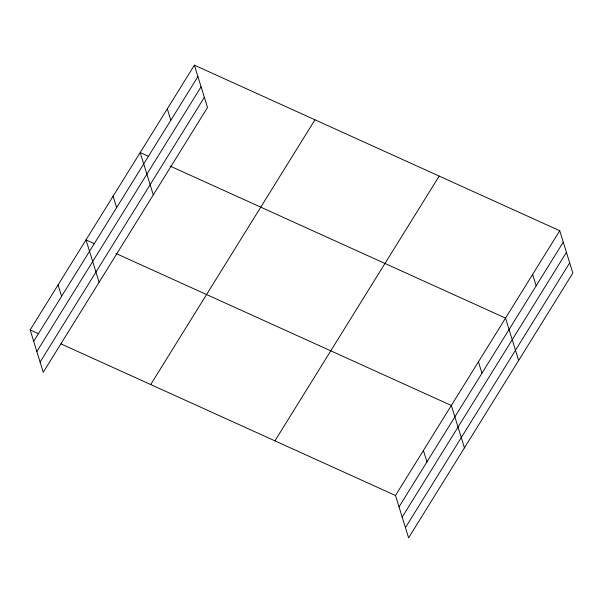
<?xml version="1.0" encoding="UTF-8"?>
<svg xmlns="http://www.w3.org/2000/svg" width="603" height="603" viewBox="0 0 603 603"><rect width="100%" height="100%" fill="white"/><g stroke="black" fill="none" stroke-linecap="round" stroke-linejoin="round"><path stroke-width="0.9" d="M194.4 65.162L207.507 107.507L43.258 372.27L30.15 329.916L194.4 65.162L559.742 230.73L572.85 273.084L408.6 537.838L395.493 495.493L60.933 343.868M33.678 341.321L197.927 76.566M36.843 351.534L201.093 86.779M40.1 362.056L204.349 97.302M150.712 384.556L314.962 119.801M274.93 440.853L439.18 176.091M395.493 495.493L559.742 230.73M399.02 506.897L563.27 242.142M402.178 517.11L566.436 252.348M405.442 527.625L569.692 262.87M148.745 156.403L140.198 152.529L153.305 194.882M170.121 166.089L505.54 318.105L518.648 360.451M94.543 243.77L85.995 239.896L99.103 282.249M115.919 253.464L451.338 405.472L464.446 447.825M30.15 329.916L38.698 333.791M532.637 274.418L536.173 285.822M478.435 361.785L481.97 373.197M423.412 450.479L426.947 461.89M167.302 108.842L170.83 120.253M113.093 196.216L116.628 207.62M58.069 284.91L61.604 296.314"/></g></svg>
